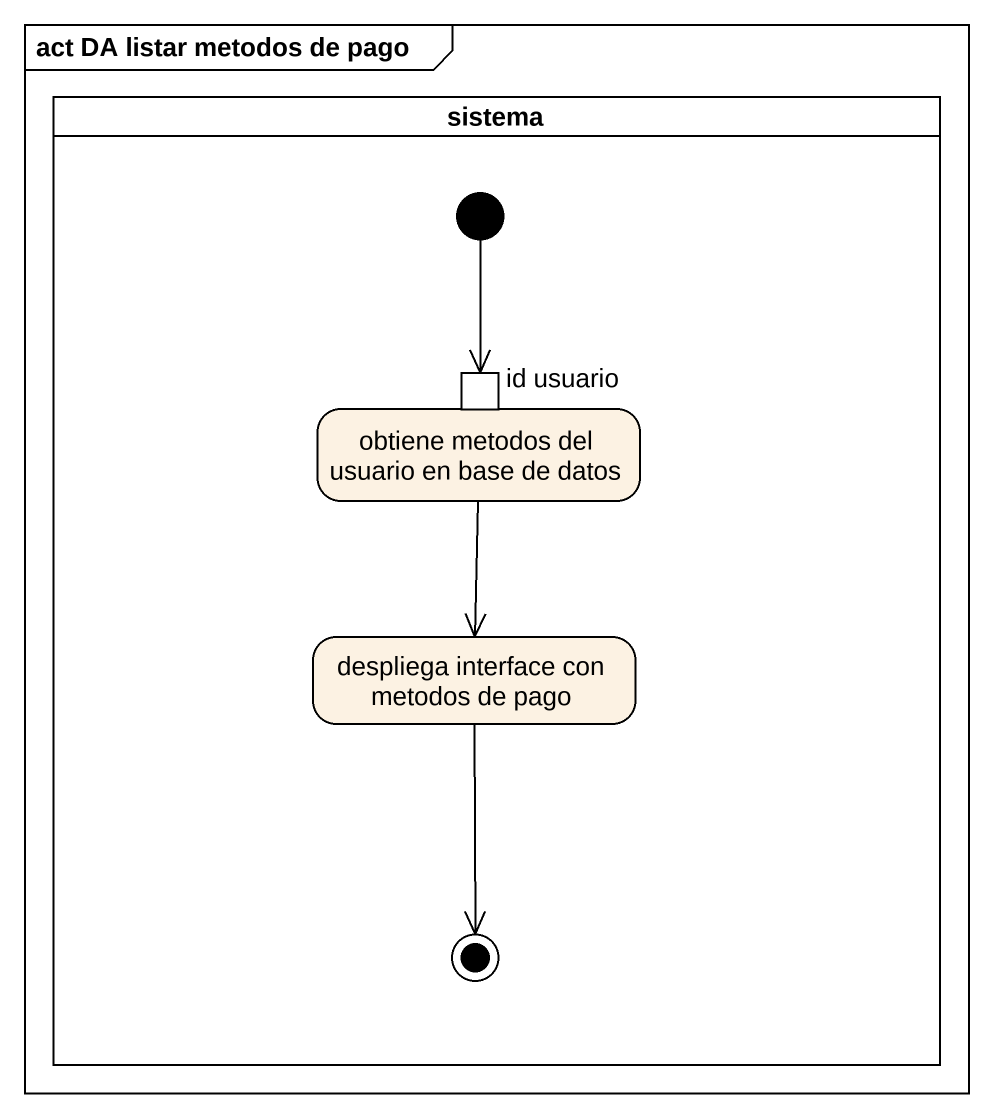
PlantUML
@startuml
mainframe act DA listar metodos de pago
hide empty description
state sistema <<partition>> {
  state initial1 <<start>>
  state "obtiene metodos del usuario en base de datos" as obtiene_metodos_del_usuario {
    state "id usuario" as id_usuario <<inputPin>>
  }
  state "despliega interface con metodos de pago" as despliega_interface_con
  despliega_interface_con --> [*]
}
initial1 --> id_usuario
obtiene_metodos_del_usuario --> despliega_interface_con
@enduml
